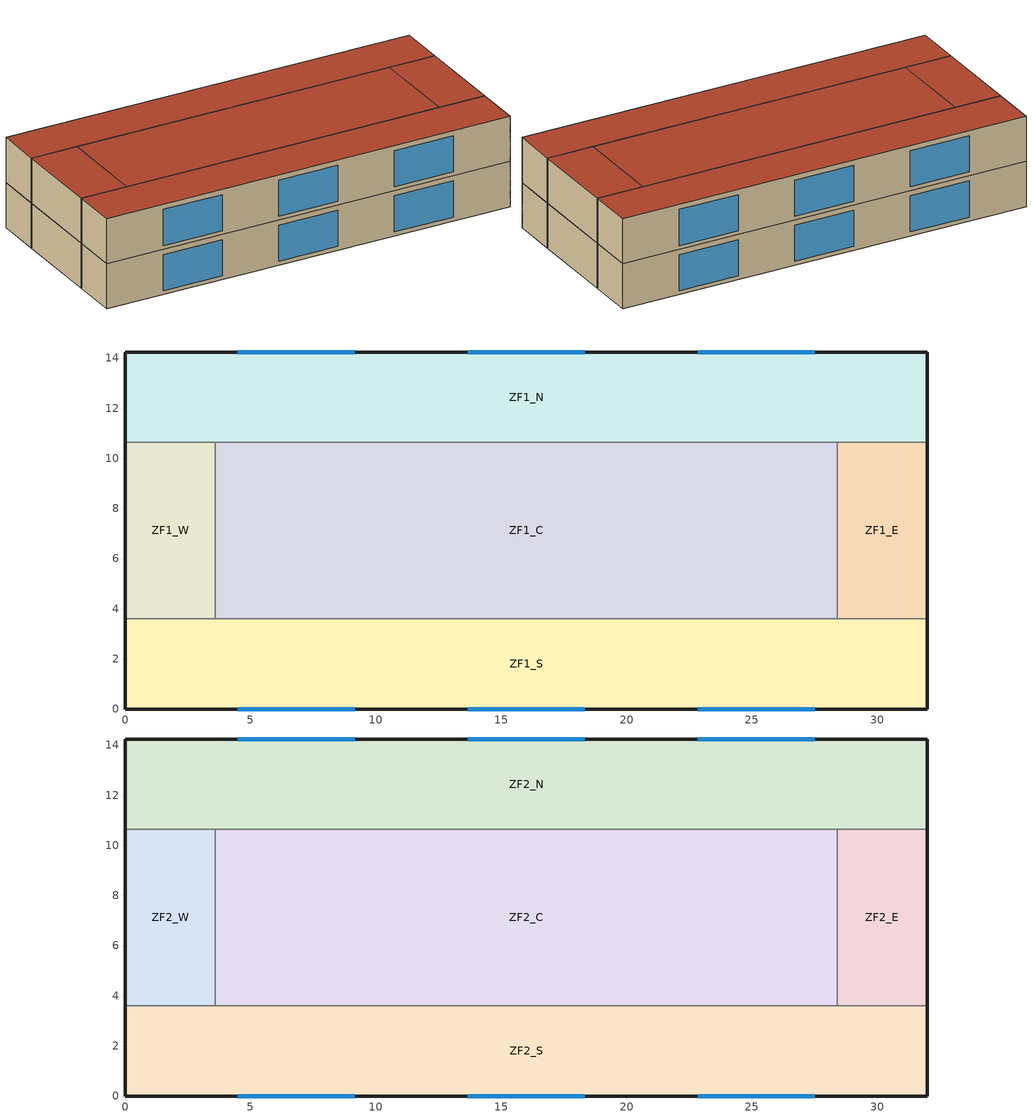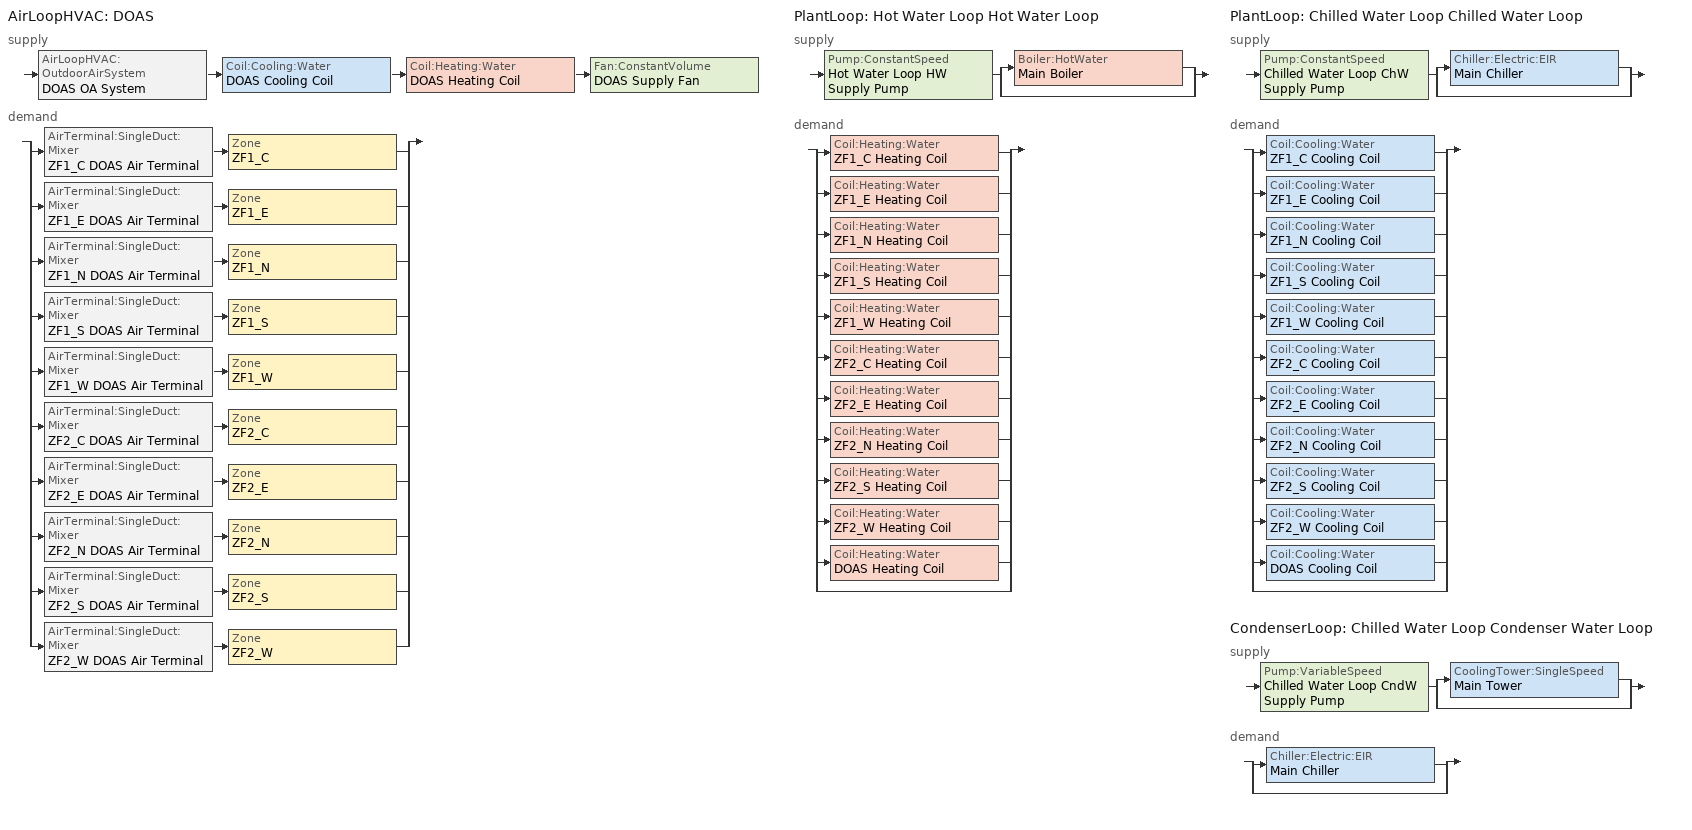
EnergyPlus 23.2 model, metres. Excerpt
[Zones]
ZF1_S
 floor ground (Floor Slab): 0,0 0,3.6 32,3.6 32,0 z0
 wall outside (Ext Wall): 0,0 32,0 / 0,0 0,3.6 / 32,3.6 32,0 z0:3.5
 wall adiabatic (Int Wall): 32,3.6 0,3.6 z0:3.5
 window (Double Clear 3mm): 4.5,0 9.17,0 / 13.67,0 18.33,0 / 22.83,0 27.5,0 z0.3:3.1
 ceiling adiabatic (Floor Slab): 0,0 32,0 32,3.6 0,3.6 z3.5
ZF1_N
 floor ground (Floor Slab): 0,10.64 0,14.24 32,14.24 32,10.64 z0
 wall outside (Ext Wall): 32,14.24 0,14.24 / 0,10.64 0,14.24 / 32,14.24 32,10.64 z0:3.5
 wall adiabatic (Int Wall): 0,10.64 32,10.64 z0:3.5
 window (Double Clear 3mm): 9.17,14.24 4.5,14.24 / 18.33,14.24 13.67,14.24 / 27.5,14.24 22.83,14.24 z0.3:3.1
 ceiling adiabatic (Floor Slab): 0,10.64 32,10.64 32,14.24 0,14.24 z3.5
ZF1_W
 floor ground (Floor Slab): 0,3.6 0,10.64 3.6,10.64 3.6,3.6 z0
 wall outside (Ext Wall): 0,3.6 0,10.64 z0:3.5
 wall adiabatic (Int Wall): 0,3.6 3.6,3.6 / 3.6,10.64 0,10.64 / 3.6,10.64 3.6,3.6 z0:3.5
 ceiling adiabatic (Floor Slab): 0,3.6 3.6,3.6 3.6,10.64 0,10.64 z3.5
ZF1_E
 floor ground (Floor Slab): 28.4,3.6 28.4,10.64 32,10.64 32,3.6 z0
 wall outside (Ext Wall): 32,10.64 32,3.6 z0:3.5
 wall adiabatic (Int Wall): 28.4,3.6 32,3.6 / 32,10.64 28.4,10.64 / 28.4,3.6 28.4,10.64 z0:3.5
 ceiling adiabatic (Floor Slab): 28.4,3.6 32,3.6 32,10.64 28.4,10.64 z3.5
ZF1_C
 floor ground (Floor Slab): 3.6,3.6 3.6,10.64 28.4,10.64 28.4,3.6 z0
 wall adiabatic (Int Wall): 3.6,3.6 28.4,3.6 / 28.4,10.64 3.6,10.64 / 3.6,3.6 3.6,10.64 / 28.4,10.64 28.4,3.6 z0:3.5
 ceiling adiabatic (Floor Slab): 3.6,3.6 28.4,3.6 28.4,10.64 3.6,10.64 z3.5
ZF2_S
 floor adiabatic (Floor Slab): 0,0 0,3.6 32,3.6 32,0 z3.5
 wall outside (Ext Wall): 0,0 32,0 / 0,0 0,3.6 / 32,3.6 32,0 z3.5:7
 wall adiabatic (Int Wall): 32,3.6 0,3.6 z3.5:7
 window (Double Clear 3mm): 4.5,0 9.17,0 / 13.67,0 18.33,0 / 22.83,0 27.5,0 z3.8:6.6
 roof outside (Roof): 0,0 32,0 32,3.6 0,3.6 z7
ZF2_N
 floor adiabatic (Floor Slab): 0,10.64 0,14.24 32,14.24 32,10.64 z3.5
 wall outside (Ext Wall): 32,14.24 0,14.24 / 0,10.64 0,14.24 / 32,14.24 32,10.64 z3.5:7
 wall adiabatic (Int Wall): 0,10.64 32,10.64 z3.5:7
 window (Double Clear 3mm): 9.17,14.24 4.5,14.24 / 18.33,14.24 13.67,14.24 / 27.5,14.24 22.83,14.24 z3.8:6.6
 roof outside (Roof): 0,10.64 32,10.64 32,14.24 0,14.24 z7
ZF2_W
 floor adiabatic (Floor Slab): 0,3.6 0,10.64 3.6,10.64 3.6,3.6 z3.5
 wall outside (Ext Wall): 0,3.6 0,10.64 z3.5:7
 wall adiabatic (Int Wall): 0,3.6 3.6,3.6 / 3.6,10.64 0,10.64 / 3.6,10.64 3.6,3.6 z3.5:7
 roof outside (Roof): 0,3.6 3.6,3.6 3.6,10.64 0,10.64 z7
ZF2_E
 floor adiabatic (Floor Slab): 28.4,3.6 28.4,10.64 32,10.64 32,3.6 z3.5
 wall outside (Ext Wall): 32,10.64 32,3.6 z3.5:7
 wall adiabatic (Int Wall): 28.4,3.6 32,3.6 / 32,10.64 28.4,10.64 / 28.4,3.6 28.4,10.64 z3.5:7
 roof outside (Roof): 28.4,3.6 32,3.6 32,10.64 28.4,10.64 z7
ZF2_C
 floor adiabatic (Floor Slab): 3.6,3.6 3.6,10.64 28.4,10.64 28.4,3.6 z3.5
 wall adiabatic (Int Wall): 3.6,3.6 28.4,3.6 / 28.4,10.64 3.6,10.64 / 3.6,3.6 3.6,10.64 / 28.4,10.64 28.4,3.6 z3.5:7
 roof outside (Roof): 3.6,3.6 28.4,3.6 28.4,10.64 3.6,10.64 z7
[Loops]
AirLoopHVAC 'DOAS'
 supply: AirLoopHVAC:OutdoorAirSystem 'DOAS OA System' > Coil:Cooling:Water 'DOAS Cooling Coil' > Coil:Heating:Water 'DOAS Heating Coil' > Fan:ConstantVolume 'DOAS Supply Fan'
 demand: split
  | AirTerminal:SingleDuct:Mixer 'ZF1_C DOAS Air Terminal' > Zone 'ZF1_C'
  | AirTerminal:SingleDuct:Mixer 'ZF1_E DOAS Air Terminal' > Zone 'ZF1_E'
  | AirTerminal:SingleDuct:Mixer 'ZF1_N DOAS Air Terminal' > Zone 'ZF1_N'
  | AirTerminal:SingleDuct:Mixer 'ZF1_S DOAS Air Terminal' > Zone 'ZF1_S'
  | AirTerminal:SingleDuct:Mixer 'ZF1_W DOAS Air Terminal' > Zone 'ZF1_W'
  | AirTerminal:SingleDuct:Mixer 'ZF2_C DOAS Air Terminal' > Zone 'ZF2_C'
  | AirTerminal:SingleDuct:Mixer 'ZF2_E DOAS Air Terminal' > Zone 'ZF2_E'
  | AirTerminal:SingleDuct:Mixer 'ZF2_N DOAS Air Terminal' > Zone 'ZF2_N'
  | AirTerminal:SingleDuct:Mixer 'ZF2_S DOAS Air Terminal' > Zone 'ZF2_S'
  | AirTerminal:SingleDuct:Mixer 'ZF2_W DOAS Air Terminal' > Zone 'ZF2_W'
PlantLoop 'Hot Water Loop Hot Water Loop'
 supply: Pump:ConstantSpeed 'Hot Water Loop HW Supply Pump' > split
  | Boiler:HotWater 'Main Boiler'
  | bypass
 demand: split
  | Coil:Heating:Water 'ZF1_C Heating Coil'
  | Coil:Heating:Water 'ZF1_E Heating Coil'
  | Coil:Heating:Water 'ZF1_N Heating Coil'
  | Coil:Heating:Water 'ZF1_S Heating Coil'
  | Coil:Heating:Water 'ZF1_W Heating Coil'
  | Coil:Heating:Water 'ZF2_C Heating Coil'
  | Coil:Heating:Water 'ZF2_E Heating Coil'
  | Coil:Heating:Water 'ZF2_N Heating Coil'
  | Coil:Heating:Water 'ZF2_S Heating Coil'
  | Coil:Heating:Water 'ZF2_W Heating Coil'
  | Coil:Heating:Water 'DOAS Heating Coil'
  | bypass
PlantLoop 'Chilled Water Loop Chilled Water Loop'
 supply: Pump:ConstantSpeed 'Chilled Water Loop ChW Supply Pump' > split
  | Chiller:Electric:EIR 'Main Chiller'
  | bypass
 demand: split
  | Coil:Cooling:Water 'ZF1_C Cooling Coil'
  | Coil:Cooling:Water 'ZF1_E Cooling Coil'
  | Coil:Cooling:Water 'ZF1_N Cooling Coil'
  | Coil:Cooling:Water 'ZF1_S Cooling Coil'
  | Coil:Cooling:Water 'ZF1_W Cooling Coil'
  | Coil:Cooling:Water 'ZF2_C Cooling Coil'
  | Coil:Cooling:Water 'ZF2_E Cooling Coil'
  | Coil:Cooling:Water 'ZF2_N Cooling Coil'
  | Coil:Cooling:Water 'ZF2_S Cooling Coil'
  | Coil:Cooling:Water 'ZF2_W Cooling Coil'
  | Coil:Cooling:Water 'DOAS Cooling Coil'
  | bypass
CondenserLoop 'Chilled Water Loop Condenser Water Loop'
 supply: Pump:VariableSpeed 'Chilled Water Loop CndW Supply Pump' > split
  | CoolingTower:SingleSpeed 'Main Tower'
  | bypass
 demand: split
  | Chiller:Electric:EIR 'Main Chiller'
  | bypass
[Building]
Shenyang Medium Office FCU DOAS Pilot: 0, City, 0.04, 0.2, FullInteriorAndExterior, 100, 6
[Site:WaterMainsTemperature]
CORRELATION: , 9.69, 28.1
[Site:GroundTemperature:BuildingSurface]
19.527, 19.502, 19.527, 19.527, 19.527, 19.527, 19.527, 19.527, 19.527, 19.527, 19.527, 19.527
[Site:Location]
Shenyang_Liaoning_CHN Design_Conditions: 41.73, 123.45, 8, 44.7
[SizingPeriod:WeatherFileConditionType]
Summer Extreme: SummerExtreme, SummerDesignDay, Yes, Yes
Summer Typical: SummerTypical, Monday, Yes, Yes
Winter Extreme: WinterExtreme, WinterDesignDay, Yes, Yes
Winter Typical: WinterTypical, Monday, Yes, Yes
Autumn Typical: AutumnTypical, Monday, Yes, Yes
Spring Typical: SpringTypical, Monday, Yes, Yes
[SizingPeriod:DesignDay]
Shenyang Ann Htg 99.6% Condns DB: 1, 21, WinterDesignDay, -22.9, 0, DefaultMultipliers, , Wetbulb, -22.9, , , , , 100789, 1.3, 70, No, No, No, ASHRAEClearSky, , , , , 0
Shenyang Ann Htg 99% Condns DB: 1, 21, WinterDesignDay, -20.5, 0, DefaultMultipliers, , Wetbulb, -20.5, , , , , 100789, 1.3, 70, No, No, No, ASHRAEClearSky, , , , , 0
Shenyang Ann Hum_n 99.6% Condns DP=>MCDB: 1, 21, WinterDesignDay, -18, 0, DefaultMultipliers, , Dewpoint, -28.7, , , , , 100789, 1.3, 70, No, No, No, ASHRAEClearSky, , , , , 0
Shenyang Ann Hum_n 99% Condns DP=>MCDB: 1, 21, WinterDesignDay, -17.3, 0, DefaultMultipliers, , Dewpoint, -26.5, , , , , 100789, 1.3, 70, No, No, No, ASHRAEClearSky, , , , , 0
Shenyang Ann Htg Wind 99.6% Condns WS=>MCDB: 1, 21, WinterDesignDay, -4.5, 0, DefaultMultipliers, , Wetbulb, -4.5, , , , , 100789, 7.3, 70, No, No, No, ASHRAEClearSky, , , , , 0
Shenyang Ann Htg Wind 99% Condns WS=>MCDB: 1, 21, WinterDesignDay, -5.8, 0, DefaultMultipliers, , Wetbulb, -5.8, , , , , 100789, 6.5, 70, No, No, No, ASHRAEClearSky, , , , , 0
Shenyang Ann Clg .4% Condns DB=>MWB: 7, 21, SummerDesignDay, 32, 10.3, DefaultMultipliers, , Wetbulb, 23.5, , , , 3.9, 100789, 3.4, 220, No, No, No, ASHRAETau2017, , , 0.674, 1.654
Shenyang Ann Clg 1% Condns DB=>MWB: 7, 21, SummerDesignDay, 30.8, 10.3, DefaultMultipliers, , Wetbulb, 22.8, , , , 3.9, 100789, 3.4, 220, No, No, No, ASHRAETau2017, , , 0.674, 1.654
Shenyang Ann Clg 2% Condns DB=>MWB: 7, 21, SummerDesignDay, 29.7, 10.3, DefaultMultipliers, , Wetbulb, 22.2, , , , 3.9, 100789, 3.4, 220, No, No, No, ASHRAETau2017, , , 0.674, 1.654
Shenyang Ann Clg .4% Condns WB=>MDB: 7, 21, SummerDesignDay, 29.7, 8.2, DefaultMultipliers, , Wetbulb, 25.8, , , , 3.8, 100789, 3.4, 220, No, No, No, ASHRAETau2017, , , 0.674, 1.654
Shenyang Ann Clg 1% Condns WB=>MDB: 7, 21, SummerDesignDay, 28.7, 8.2, DefaultMultipliers, , Wetbulb, 25, , , , 3.8, 100789, 3.4, 220, No, No, No, ASHRAETau2017, , , 0.674, 1.654
Shenyang Ann Clg 2% Condns WB=>MDB: 7, 21, SummerDesignDay, 27.7, 8.2, DefaultMultipliers, , Wetbulb, 24.2, , , , 3.8, 100789, 3.4, 220, No, No, No, ASHRAETau2017, , , 0.674, 1.654
Shenyang Ann Clg .4% Condns DP=>MDB: 7, 21, SummerDesignDay, 28, 8.3, DefaultMultipliers, , Dewpoint, 24.6, , , , , 100789, 3.4, 220, No, No, No, ASHRAETau2017, , , 0.674, 1.654
Shenyang Ann Clg 1% Condns DP=>MDB: 7, 21, SummerDesignDay, 27.3, 8.3, DefaultMultipliers, , Dewpoint, 23.9, , , , , 100789, 3.4, 220, No, No, No, ASHRAETau2017, , , 0.674, 1.654
Shenyang Ann Clg 2% Condns DP=>MDB: 7, 21, SummerDesignDay, 26.6, 8.3, DefaultMultipliers, , Dewpoint, 23.1, , , , , 100789, 3.4, 220, No, No, No, ASHRAETau2017, , , 0.674, 1.654
Shenyang Ann Clg .4% Condns Enth=>MDB: 7, 21, SummerDesignDay, 29.8, 8.3, DefaultMultipliers, , Enthalpy, , , , 79900, , 100789, 3.4, 220, No, No, No, ASHRAETau2017, , , 0.674, 1.654
Shenyang Ann Clg 1% Condns Enth=>MDB: 7, 21, SummerDesignDay, 28.9, 8.3, DefaultMultipliers, , Enthalpy, , , , 76300, , 100789, 3.4, 220, No, No, No, ASHRAETau2017, , , 0.674, 1.654
Shenyang Ann Clg 2% Condns Enth=>MDB: 7, 21, SummerDesignDay, 27.8, 8.3, DefaultMultipliers, , Enthalpy, , , , 73300, , 100789, 3.4, 220, No, No, No, ASHRAETau2017, , , 0.674, 1.654
Shenyang January .4% Condns DB=>MCWB: 1, 21, SummerDesignDay, 4, 11.5, DefaultMultipliers, , Wetbulb, 0.7, , , , , 100789, 2, 220, No, No, No, ASHRAETau2017, , , 0.308, 2.33
Shenyang February .4% Condns DB=>MCWB: 2, 21, SummerDesignDay, 10, 11.1, DefaultMultipliers, , Wetbulb, 4.1, , , , , 100789, 2.4, 220, No, No, No, ASHRAETau2017, , , 0.336, 2.264
Shenyang March .4% Condns DB=>MCWB: 3, 21, SummerDesignDay, 18.5, 10.6, DefaultMultipliers, , Wetbulb, 10, , , , , 100789, 2.9, 220, No, No, No, ASHRAETau2017, , , 0.41, 2.087
Shenyang April .4% Condns DB=>MCWB: 4, 21, SummerDesignDay, 26.7, 11.8, DefaultMultipliers, , Wetbulb, 14, , , , , 100789, 3.2, 220, No, No, No, ASHRAETau2017, , , 0.52, 1.831
Shenyang May .4% Condns DB=>MCWB: 5, 21, SummerDesignDay, 30.8, 11.8, DefaultMultipliers, , Wetbulb, 17.9, , , , , 100789, 3, 220, No, No, No, ASHRAETau2017, , , 0.567, 1.785
Shenyang June .4% Condns DB=>MCWB: 6, 21, SummerDesignDay, 33.2, 9.8, DefaultMultipliers, , Wetbulb, 20.5, , , , , 100789, 2.4, 220, No, No, No, ASHRAETau2017, , , 0.676, 1.621
Shenyang July .4% Condns DB=>MCWB: 7, 21, SummerDesignDay, 33.9, 8.3, DefaultMultipliers, , Wetbulb, 24.4, , , , , 100789, 2.1, 220, No, No, No, ASHRAETau2017, , , 0.674, 1.654
Shenyang August .4% Condns DB=>MCWB: 8, 21, SummerDesignDay, 33.2, 8.8, DefaultMultipliers, , Wetbulb, 25, , , , , 100789, 2, 220, No, No, No, ASHRAETau2017, , , 0.576, 1.876
Shenyang September .4% Condns DB=>MCWB: 9, 21, SummerDesignDay, 29.5, 11.6, DefaultMultipliers, , Wetbulb, 20.8, , , , , 100789, 2, 220, No, No, No, ASHRAETau2017, , , 0.469, 2.097
Shenyang October .4% Condns DB=>MCWB: 10, 21, SummerDesignDay, 24.5, 12, DefaultMultipliers, , Wetbulb, 15.9, , , , , 100789, 2.3, 220, No, No, No, ASHRAETau2017, , , 0.414, 2.172
Shenyang November .4% Condns DB=>MCWB: 11, 21, SummerDesignDay, 17.4, 9.9, DefaultMultipliers, , Wetbulb, 11.5, , , , , 100789, 2.4, 220, No, No, No, ASHRAETau2017, , , 0.36, 2.273
Shenyang December .4% Condns DB=>MCWB: 12, 21, SummerDesignDay, 7.7, 10.5, DefaultMultipliers, , Wetbulb, 4.5, , , , , 100789, 2.1, 220, No, No, No, ASHRAETau2017, , , 0.309, 2.332
Shenyang January 2% Condns DB=>MCWB: 1, 21, SummerDesignDay, 1.6, 11.5, DefaultMultipliers, , Wetbulb, -1.5, , , , , 100789, 2, 220, No, No, No, ASHRAETau2017, , , 0.308, 2.33
Shenyang February 2% Condns DB=>MCWB: 2, 21, SummerDesignDay, 7, 11.1, DefaultMultipliers, , Wetbulb, 2.2, , , , , 100789, 2.4, 220, No, No, No, ASHRAETau2017, , , 0.336, 2.264
Shenyang March 2% Condns DB=>MCWB: 3, 21, SummerDesignDay, 15.3, 10.6, DefaultMultipliers, , Wetbulb, 7.5, , , , , 100789, 2.9, 220, No, No, No, ASHRAETau2017, , , 0.41, 2.087
Shenyang April 2% Condns DB=>MCWB: 4, 21, SummerDesignDay, 23.6, 11.8, DefaultMultipliers, , Wetbulb, 12.6, , , , , 100789, 3.2, 220, No, No, No, ASHRAETau2017, , , 0.52, 1.831
Shenyang May 2% Condns DB=>MCWB: 5, 21, SummerDesignDay, 28.7, 11.8, DefaultMultipliers, , Wetbulb, 17, , , , , 100789, 3, 220, No, No, No, ASHRAETau2017, , , 0.567, 1.785
Shenyang June 2% Condns DB=>MCWB: 6, 21, SummerDesignDay, 31, 9.8, DefaultMultipliers, , Wetbulb, 20, , , , , 100789, 2.4, 220, No, No, No, ASHRAETau2017, , , 0.676, 1.621
Shenyang July 2% Condns DB=>MCWB: 7, 21, SummerDesignDay, 32.2, 8.3, DefaultMultipliers, , Wetbulb, 24.2, , , , , 100789, 2.1, 220, No, No, No, ASHRAETau2017, , , 0.674, 1.654
Shenyang August 2% Condns DB=>MCWB: 8, 21, SummerDesignDay, 31.4, 8.8, DefaultMultipliers, , Wetbulb, 24.5, , , , , 100789, 2, 220, No, No, No, ASHRAETau2017, , , 0.576, 1.876
Shenyang September 2% Condns DB=>MCWB: 9, 21, SummerDesignDay, 27.8, 11.6, DefaultMultipliers, , Wetbulb, 19.4, , , , , 100789, 2, 220, No, No, No, ASHRAETau2017, , , 0.469, 2.097
Shenyang October 2% Condns DB=>MCWB: 10, 21, SummerDesignDay, 21.9, 12, DefaultMultipliers, , Wetbulb, 14.6, , , , , 100789, 2.3, 220, No, No, No, ASHRAETau2017, , , 0.414, 2.172
Shenyang November 2% Condns DB=>MCWB: 11, 21, SummerDesignDay, 14.3, 9.9, DefaultMultipliers, , Wetbulb, 9.6, , , , , 100789, 2.4, 220, No, No, No, ASHRAETau2017, , , 0.36, 2.273
Shenyang December 2% Condns DB=>MCWB: 12, 21, SummerDesignDay, 4.4, 10.5, DefaultMultipliers, , Wetbulb, 1.2, , , , , 100789, 2.1, 220, No, No, No, ASHRAETau2017, , , 0.309, 2.332
Shenyang January 5% Condns DB=>MCWB: 1, 21, SummerDesignDay, -0.4, 13.2, DefaultMultipliers, , Wetbulb, -3, , , , 10.7, 100789, 2, 220, No, No, No, ASHRAETau2017, , , 0.308, 2.33
Shenyang February 5% Condns DB=>MCWB: 2, 21, SummerDesignDay, 4.8, 12.9, DefaultMultipliers, , Wetbulb, 0.7, , , , 8.9, 100789, 2.4, 220, No, No, No, ASHRAETau2017, , , 0.336, 2.264
Shenyang March 5% Condns DB=>MCWB: 3, 21, SummerDesignDay, 12.8, 14.4, DefaultMultipliers, , Wetbulb, 6, , , , 8.7, 100789, 2.9, 220, No, No, No, ASHRAETau2017, , , 0.41, 2.087
Shenyang April 5% Condns DB=>MCWB: 4, 21, SummerDesignDay, 21.3, 15.8, DefaultMultipliers, , Wetbulb, 11.4, , , , 7.8, 100789, 3.2, 220, No, No, No, ASHRAETau2017, , , 0.52, 1.831
Shenyang May 5% Condns DB=>MCWB: 5, 21, SummerDesignDay, 27.1, 14.8, DefaultMultipliers, , Wetbulb, 15.8, , , , 6.2, 100789, 3, 220, No, No, No, ASHRAETau2017, , , 0.567, 1.785
Shenyang June 5% Condns DB=>MCWB: 6, 21, SummerDesignDay, 29.7, 12.5, DefaultMultipliers, , Wetbulb, 19.7, , , , 4.5, 100789, 2.4, 220, No, No, No, ASHRAETau2017, , , 0.676, 1.621
Shenyang July 5% Condns DB=>MCWB: 7, 21, SummerDesignDay, 31, 10.3, DefaultMultipliers, , Wetbulb, 23.8, , , , 3.9, 100789, 2.1, 220, No, No, No, ASHRAETau2017, , , 0.674, 1.654
Shenyang August 5% Condns DB=>MCWB: 8, 21, SummerDesignDay, 30.2, 10.2, DefaultMultipliers, , Wetbulb, 23.7, , , , 4.2, 100789, 2, 220, No, No, No, ASHRAETau2017, , , 0.576, 1.876
Shenyang September 5% Condns DB=>MCWB: 9, 21, SummerDesignDay, 26.5, 13.3, DefaultMultipliers, , Wetbulb, 18.5, , , , 5.7, 100789, 2, 220, No, No, No, ASHRAETau2017, , , 0.469, 2.097
Shenyang October 5% Condns DB=>MCWB: 10, 21, SummerDesignDay, 19.9, 14.3, DefaultMultipliers, , Wetbulb, 13.6, , , , 7.7, 100789, 2.3, 220, No, No, No, ASHRAETau2017, , , 0.414, 2.172
Shenyang November 5% Condns DB=>MCWB: 11, 21, SummerDesignDay, 12, 12.9, DefaultMultipliers, , Wetbulb, 7.9, , , , 8.9, 100789, 2.4, 220, No, No, No, ASHRAETau2017, , , 0.36, 2.273
[Material]
M01 200mm Brick: MediumRough, 0.2, 0.89, 1920, 790, 0.9, 0.84, 0.95
M02 100mm Brick: MediumRough, 0.1, 0.89, 1920, 790, 0.9
M03 Wall XPS: MediumRough, 0.07, 0.03, 35, 1400, 0.9
M04 200mm Concrete Roof: MediumRough, 0.2, 1.31, 2240, 840, 0.9
M05 150mm Heavyweight Concrete Floor: MediumRough, 0.15, 1.95, 2240, 900, 0.9
M06 20mm Plaster: Smooth, 0.02, 0.72, 1850, 840, 0.9
M07 20mm Cement Mortar: Smooth, 0.02, 0.93, 1800, 1050, 0.9
M08 10mm Ceramic Tile: Smooth, 0.01, 1.5, 2000, 920, 0.9
M09 Roof XPS: MediumRough, 0.09, 0.03, 35, 1400, 0.9
[WindowMaterial:Glazing]
Clear 3mm: SpectralAverage, , 0.003, 0.837, 0.075, 0.075, 0.898, 0.081, 0.081, 0, 0.84, 0.84
[WindowMaterial:Gas]
Air 12mm: Air, 0.0127
[Construction]
Ext Wall: M06 20mm Plaster, M01 200mm Brick, M03 Wall XPS, M07 20mm Cement Mortar
Int Wall: M06 20mm Plaster, M02 100mm Brick, M06 20mm Plaster
Roof: M09 Roof XPS, M04 200mm Concrete Roof, M07 20mm Cement Mortar
Floor Slab: M05 150mm Heavyweight Concrete Floor, M08 10mm Ceramic Tile
Double Clear 3mm: Clear 3mm, Air 12mm, Clear 3mm
[Zone]
ZF1_S; ZF1_N; ZF2_S; ZF2_N: 0, 0, 0, 1, 1, , 115.2
ZF1_W; ZF1_E; ZF2_W; ZF2_E: 0, 0, 0, 1, 1, , 25.34
ZF1_C; ZF2_C: 0, 0, 0, 1, 1, , 174.59
[People]
ZF1_S People: ZF1_S, Office Occupancy, People, 19, , , 0.3, autocalculate, Office Activity
ZF1_N People: ZF1_N, Office Occupancy, People, 19, , , 0.3, autocalculate, Office Activity
ZF1_W People: ZF1_W, Office Occupancy, People, 4, , , 0.3, autocalculate, Office Activity
ZF1_E People: ZF1_E, Office Occupancy, People, 4, , , 0.3, autocalculate, Office Activity
ZF1_C People: ZF1_C, Office Occupancy, People, 29, , , 0.3, autocalculate, Office Activity
ZF2_S People: ZF2_S, Office Occupancy, People, 19, , , 0.3, autocalculate, Office Activity
ZF2_N People: ZF2_N, Office Occupancy, People, 19, , , 0.3, autocalculate, Office Activity
ZF2_W People: ZF2_W, Office Occupancy, People, 4, , , 0.3, autocalculate, Office Activity
ZF2_E People: ZF2_E, Office Occupancy, People, 4, , , 0.3, autocalculate, Office Activity
ZF2_C People: ZF2_C, Office Occupancy, People, 29, , , 0.3, autocalculate, Office Activity
[Lights]
ZF1_S Lights: ZF1_S, Office Lighting, Watts/Area, 10
ZF1_N Lights: ZF1_N, Office Lighting, Watts/Area, 10
ZF1_W Lights: ZF1_W, Office Lighting, Watts/Area, 10
ZF1_E Lights: ZF1_E, Office Lighting, Watts/Area, 10
ZF1_C Lights: ZF1_C, Office Lighting, Watts/Area, 10
ZF2_S Lights: ZF2_S, Office Lighting, Watts/Area, 10
ZF2_N Lights: ZF2_N, Office Lighting, Watts/Area, 10
ZF2_W Lights: ZF2_W, Office Lighting, Watts/Area, 10
ZF2_E Lights: ZF2_E, Office Lighting, Watts/Area, 10
ZF2_C Lights: ZF2_C, Office Lighting, Watts/Area, 10
[ElectricEquipment]
ZF1_S Equipment: ZF1_S, Office Equipment, Watts/Area, 20
ZF1_N Equipment: ZF1_N, Office Equipment, Watts/Area, 20
ZF1_W Equipment: ZF1_W, Office Equipment, Watts/Area, 20
ZF1_E Equipment: ZF1_E, Office Equipment, Watts/Area, 20
ZF1_C Equipment: ZF1_C, Office Equipment, Watts/Area, 20
ZF2_S Equipment: ZF2_S, Office Equipment, Watts/Area, 20
ZF2_N Equipment: ZF2_N, Office Equipment, Watts/Area, 20
ZF2_W Equipment: ZF2_W, Office Equipment, Watts/Area, 20
ZF2_E Equipment: ZF2_E, Office Equipment, Watts/Area, 20
ZF2_C Equipment: ZF2_C, Office Equipment, Watts/Area, 20
[ZoneInfiltration:DesignFlowRate]
ZF1_S Infiltration: ZF1_S, ALWAYS_ON, AirChanges/Hour, , 0.5
ZF1_N Infiltration: ZF1_N, ALWAYS_ON, AirChanges/Hour, , 0.5
ZF1_W Infiltration: ZF1_W, ALWAYS_ON, AirChanges/Hour, , 0.5
ZF1_E Infiltration: ZF1_E, ALWAYS_ON, AirChanges/Hour, , 0.5
ZF1_C Infiltration: ZF1_C, ALWAYS_ON, AirChanges/Hour, , 0.5
ZF2_S Infiltration: ZF2_S, ALWAYS_ON, AirChanges/Hour, , 0.5
ZF2_N Infiltration: ZF2_N, ALWAYS_ON, AirChanges/Hour, , 0.5
ZF2_W Infiltration: ZF2_W, ALWAYS_ON, AirChanges/Hour, , 0.5
ZF2_E Infiltration: ZF2_E, ALWAYS_ON, AirChanges/Hour, , 0.5
ZF2_C Infiltration: ZF2_C, ALWAYS_ON, AirChanges/Hour, , 0.5
[DesignSpecification:OutdoorAir]
ZF1_S Outdoor Air; ZF1_N Outdoor Air; ZF1_W Outdoor Air; ZF1_E Outdoor Air; ZF1_C Outdoor Air; ZF2_S Outdoor Air; ZF2_N Outdoor Air; ZF2_W Outdoor Air; ZF2_E Outdoor Air; ZF2_C Outdoor Air: Flow/Person, 0.00833
[Sizing:Zone]
ZF1_S: SupplyAirTemperature, 12.8, , SupplyAirTemperature, 50, , 0.008, 0.008, ZF1_S Outdoor Air
ZF1_N: SupplyAirTemperature, 12.8, , SupplyAirTemperature, 50, , 0.008, 0.008, ZF1_N Outdoor Air
ZF1_W: SupplyAirTemperature, 12.8, , SupplyAirTemperature, 50, , 0.008, 0.008, ZF1_W Outdoor Air
ZF1_E: SupplyAirTemperature, 12.8, , SupplyAirTemperature, 50, , 0.008, 0.008, ZF1_E Outdoor Air
ZF1_C: SupplyAirTemperature, 12.8, , SupplyAirTemperature, 50, , 0.008, 0.008, ZF1_C Outdoor Air
ZF2_S: SupplyAirTemperature, 12.8, , SupplyAirTemperature, 50, , 0.008, 0.008, ZF2_S Outdoor Air
ZF2_N: SupplyAirTemperature, 12.8, , SupplyAirTemperature, 50, , 0.008, 0.008, ZF2_N Outdoor Air
ZF2_W: SupplyAirTemperature, 12.8, , SupplyAirTemperature, 50, , 0.008, 0.008, ZF2_W Outdoor Air
ZF2_E: SupplyAirTemperature, 12.8, , SupplyAirTemperature, 50, , 0.008, 0.008, ZF2_E Outdoor Air
ZF2_C: SupplyAirTemperature, 12.8, , SupplyAirTemperature, 50, , 0.008, 0.008, ZF2_C Outdoor Air
[Sizing:System]
DOAS: VentilationRequirement, autosize, 1, 2, 0.008, 11, 0.008, 12.8, 12.2, NonCoincident, Yes, Yes, 0.00924, 0.003, DesignDay, 0, , , , DesignDay, 0, , , , , ZoneSum, 1, CoolingDesignCapacity, autosize, , , HeatingDesignCapacity, autosize, , , VAV
[Sizing:Plant]
Hot Water Loop Hot Water Loop: Heating, 82, 11
Chilled Water Loop Chilled Water Loop: Cooling, 7.22, 6.67
Chilled Water Loop Condenser Water Loop: Condenser, 29.4, 5.6
[Fan:ConstantVolume]
DOAS Supply Fan: FanAvailSched, 0.7, 1000, autosize, 0.9, 1, DOAS Heating Coil Outlet, DOAS Supply Fan Outlet
ZF1_C Supply Fan: FanAvailSched, 0.7, 75, autosize, 0.9, 1, ZF1_C Fan Coil Inlet, ZF1_C Zone Unit Fan Outlet
ZF1_E Supply Fan: FanAvailSched, 0.7, 75, autosize, 0.9, 1, ZF1_E Fan Coil Inlet, ZF1_E Zone Unit Fan Outlet
ZF1_N Supply Fan: FanAvailSched, 0.7, 75, autosize, 0.9, 1, ZF1_N Fan Coil Inlet, ZF1_N Zone Unit Fan Outlet
ZF1_S Supply Fan: FanAvailSched, 0.7, 75, autosize, 0.9, 1, ZF1_S Fan Coil Inlet, ZF1_S Zone Unit Fan Outlet
ZF1_W Supply Fan: FanAvailSched, 0.7, 75, autosize, 0.9, 1, ZF1_W Fan Coil Inlet, ZF1_W Zone Unit Fan Outlet
ZF2_C Supply Fan: FanAvailSched, 0.7, 75, autosize, 0.9, 1, ZF2_C Fan Coil Inlet, ZF2_C Zone Unit Fan Outlet
ZF2_E Supply Fan: FanAvailSched, 0.7, 75, autosize, 0.9, 1, ZF2_E Fan Coil Inlet, ZF2_E Zone Unit Fan Outlet
ZF2_N Supply Fan: FanAvailSched, 0.7, 75, autosize, 0.9, 1, ZF2_N Fan Coil Inlet, ZF2_N Zone Unit Fan Outlet
ZF2_S Supply Fan: FanAvailSched, 0.7, 75, autosize, 0.9, 1, ZF2_S Fan Coil Inlet, ZF2_S Zone Unit Fan Outlet
ZF2_W Supply Fan: FanAvailSched, 0.7, 75, autosize, 0.9, 1, ZF2_W Fan Coil Inlet, ZF2_W Zone Unit Fan Outlet
[Coil:Cooling:Water]
DOAS Cooling Coil: HVACTemplate-Always 1, autosize, autosize, autosize, autosize, autosize, autosize, autosize, DOAS Cooling Coil ChW Inlet, DOAS Cooling Coil ChW Outlet, DOAS Mixed Air Outlet, DOAS Cooling Coil Outlet, DetailedAnalysis, CrossFlow
ZF1_C Cooling Coil: HVACTemplate-Always 1, autosize, autosize, autosize, autosize, autosize, autosize, autosize, ZF1_C Cooling Coil ChW Inlet, ZF1_C Cooling Coil ChW Outlet, ZF1_C Zone Unit Fan Outlet, ZF1_C Cooling Coil Outlet, DetailedAnalysis, CrossFlow
ZF1_E Cooling Coil: HVACTemplate-Always 1, autosize, autosize, autosize, autosize, autosize, autosize, autosize, ZF1_E Cooling Coil ChW Inlet, ZF1_E Cooling Coil ChW Outlet, ZF1_E Zone Unit Fan Outlet, ZF1_E Cooling Coil Outlet, DetailedAnalysis, CrossFlow
ZF1_N Cooling Coil: HVACTemplate-Always 1, autosize, autosize, autosize, autosize, autosize, autosize, autosize, ZF1_N Cooling Coil ChW Inlet, ZF1_N Cooling Coil ChW Outlet, ZF1_N Zone Unit Fan Outlet, ZF1_N Cooling Coil Outlet, DetailedAnalysis, CrossFlow
ZF1_S Cooling Coil: HVACTemplate-Always 1, autosize, autosize, autosize, autosize, autosize, autosize, autosize, ZF1_S Cooling Coil ChW Inlet, ZF1_S Cooling Coil ChW Outlet, ZF1_S Zone Unit Fan Outlet, ZF1_S Cooling Coil Outlet, DetailedAnalysis, CrossFlow
ZF1_W Cooling Coil: HVACTemplate-Always 1, autosize, autosize, autosize, autosize, autosize, autosize, autosize, ZF1_W Cooling Coil ChW Inlet, ZF1_W Cooling Coil ChW Outlet, ZF1_W Zone Unit Fan Outlet, ZF1_W Cooling Coil Outlet, DetailedAnalysis, CrossFlow
ZF2_C Cooling Coil: HVACTemplate-Always 1, autosize, autosize, autosize, autosize, autosize, autosize, autosize, ZF2_C Cooling Coil ChW Inlet, ZF2_C Cooling Coil ChW Outlet, ZF2_C Zone Unit Fan Outlet, ZF2_C Cooling Coil Outlet, DetailedAnalysis, CrossFlow
ZF2_E Cooling Coil: HVACTemplate-Always 1, autosize, autosize, autosize, autosize, autosize, autosize, autosize, ZF2_E Cooling Coil ChW Inlet, ZF2_E Cooling Coil ChW Outlet, ZF2_E Zone Unit Fan Outlet, ZF2_E Cooling Coil Outlet, DetailedAnalysis, CrossFlow
ZF2_N Cooling Coil: HVACTemplate-Always 1, autosize, autosize, autosize, autosize, autosize, autosize, autosize, ZF2_N Cooling Coil ChW Inlet, ZF2_N Cooling Coil ChW Outlet, ZF2_N Zone Unit Fan Outlet, ZF2_N Cooling Coil Outlet, DetailedAnalysis, CrossFlow
ZF2_S Cooling Coil: HVACTemplate-Always 1, autosize, autosize, autosize, autosize, autosize, autosize, autosize, ZF2_S Cooling Coil ChW Inlet, ZF2_S Cooling Coil ChW Outlet, ZF2_S Zone Unit Fan Outlet, ZF2_S Cooling Coil Outlet, DetailedAnalysis, CrossFlow
ZF2_W Cooling Coil: HVACTemplate-Always 1, autosize, autosize, autosize, autosize, autosize, autosize, autosize, ZF2_W Cooling Coil ChW Inlet, ZF2_W Cooling Coil ChW Outlet, ZF2_W Zone Unit Fan Outlet, ZF2_W Cooling Coil Outlet, DetailedAnalysis, CrossFlow
[Coil:Heating:Water]
DOAS Heating Coil: HVACTemplate-Always 1, autosize, autosize, DOAS Heating Coil HW Inlet, DOAS Heating Coil HW Outlet, DOAS Cooling Coil Outlet, DOAS Heating Coil Outlet, UFactorTimesAreaAndDesignWaterFlowRate, autosize, 82.2, 16.6, 71.1, 32.2
ZF1_C Heating Coil: HVACTemplate-Always 1, autosize, autosize, ZF1_C Heating Coil HW Inlet, ZF1_C Heating Coil HW Outlet, ZF1_C Cooling Coil Outlet, ZF1_C Supply Inlet, UFactorTimesAreaAndDesignWaterFlowRate, autosize, 82.2, 16.6, 71.1, 32.2, 1
ZF1_E Heating Coil: HVACTemplate-Always 1, autosize, autosize, ZF1_E Heating Coil HW Inlet, ZF1_E Heating Coil HW Outlet, ZF1_E Cooling Coil Outlet, ZF1_E Supply Inlet, UFactorTimesAreaAndDesignWaterFlowRate, autosize, 82.2, 16.6, 71.1, 32.2, 1
ZF1_N Heating Coil: HVACTemplate-Always 1, autosize, autosize, ZF1_N Heating Coil HW Inlet, ZF1_N Heating Coil HW Outlet, ZF1_N Cooling Coil Outlet, ZF1_N Supply Inlet, UFactorTimesAreaAndDesignWaterFlowRate, autosize, 82.2, 16.6, 71.1, 32.2, 1
ZF1_S Heating Coil: HVACTemplate-Always 1, autosize, autosize, ZF1_S Heating Coil HW Inlet, ZF1_S Heating Coil HW Outlet, ZF1_S Cooling Coil Outlet, ZF1_S Supply Inlet, UFactorTimesAreaAndDesignWaterFlowRate, autosize, 82.2, 16.6, 71.1, 32.2, 1
ZF1_W Heating Coil: HVACTemplate-Always 1, autosize, autosize, ZF1_W Heating Coil HW Inlet, ZF1_W Heating Coil HW Outlet, ZF1_W Cooling Coil Outlet, ZF1_W Supply Inlet, UFactorTimesAreaAndDesignWaterFlowRate, autosize, 82.2, 16.6, 71.1, 32.2, 1
ZF2_C Heating Coil: HVACTemplate-Always 1, autosize, autosize, ZF2_C Heating Coil HW Inlet, ZF2_C Heating Coil HW Outlet, ZF2_C Cooling Coil Outlet, ZF2_C Supply Inlet, UFactorTimesAreaAndDesignWaterFlowRate, autosize, 82.2, 16.6, 71.1, 32.2, 1
ZF2_E Heating Coil: HVACTemplate-Always 1, autosize, autosize, ZF2_E Heating Coil HW Inlet, ZF2_E Heating Coil HW Outlet, ZF2_E Cooling Coil Outlet, ZF2_E Supply Inlet, UFactorTimesAreaAndDesignWaterFlowRate, autosize, 82.2, 16.6, 71.1, 32.2, 1
ZF2_N Heating Coil: HVACTemplate-Always 1, autosize, autosize, ZF2_N Heating Coil HW Inlet, ZF2_N Heating Coil HW Outlet, ZF2_N Cooling Coil Outlet, ZF2_N Supply Inlet, UFactorTimesAreaAndDesignWaterFlowRate, autosize, 82.2, 16.6, 71.1, 32.2, 1
ZF2_S Heating Coil: HVACTemplate-Always 1, autosize, autosize, ZF2_S Heating Coil HW Inlet, ZF2_S Heating Coil HW Outlet, ZF2_S Cooling Coil Outlet, ZF2_S Supply Inlet, UFactorTimesAreaAndDesignWaterFlowRate, autosize, 82.2, 16.6, 71.1, 32.2, 1
ZF2_W Heating Coil: HVACTemplate-Always 1, autosize, autosize, ZF2_W Heating Coil HW Inlet, ZF2_W Heating Coil HW Outlet, ZF2_W Cooling Coil Outlet, ZF2_W Supply Inlet, UFactorTimesAreaAndDesignWaterFlowRate, autosize, 82.2, 16.6, 71.1, 32.2, 1
[HeatExchanger:AirToAir:SensibleAndLatent]
DOAS Heat Recovery: FanAvailSched, autosize, 0.7, 0.65, 0.75, 0.7, 0.7, 0.65, 0.75, 0.7, DOAS Outdoor Air Inlet, DOAS Heat Recovery Supply Outlet, DOAS Relief Air Outlet, DOAS Heat Recovery Relief Outlet, 0, Yes, Plate, MinimumExhaustTemperature, 1.7, 0.083, 0.012, Yes
[Controller:WaterCoil]
DOAS Cooling Coil Controller: Temperature, Reverse, Flow, DOAS Cooling Coil Outlet, DOAS Cooling Coil ChW Inlet, autosize, autosize, 0
DOAS Heating Coil Controller: Temperature, Normal, Flow, DOAS Heating Coil Outlet, DOAS Heating Coil HW Inlet, autosize, autosize, 0
[Controller:OutdoorAir]
DOAS OA Controller: DOAS Relief Air Outlet, DOAS Air Loop Inlet, DOAS Mixed Air Outlet, DOAS Outdoor Air Inlet, autosize, autosize, DifferentialEnthalpy, MinimumFlowWithBypass, , , , , 12.2, NoLockout, ProportionalMinimum
[AirLoopHVAC]
DOAS: DOAS Controllers, DOAS Availability Managers, autosize, DOAS Branches, , DOAS Air Loop Inlet, DOAS Return Air Outlet, DOAS Supply Path Inlet, DOAS Supply Fan Outlet
[AirLoopHVAC:OutdoorAirSystem]
DOAS OA System: DOAS OA System Controllers, DOAS OA System Equipment
[OutdoorAir:Mixer]
DOAS OA Mixing Box: DOAS Mixed Air Outlet, DOAS Heat Recovery Supply Outlet, DOAS Relief Air Outlet, DOAS Air Loop Inlet
[Pump:VariableSpeed]
Chilled Water Loop CndW Supply Pump: Chilled Water Loop CndW Supply Inlet, Chilled Water Loop CndW Pump Outlet, autosize, 179352, autosize, 0.9, 0, 0, 1, 0, 0, 0, INTERMITTENT
[Pump:ConstantSpeed]
Hot Water Loop HW Supply Pump: Hot Water Loop HW Supply Inlet, Hot Water Loop HW Pump Outlet, autosize, 179352, autosize, 0.9, 0, INTERMITTENT
Chilled Water Loop ChW Supply Pump: Chilled Water Loop ChW Supply Inlet, Chilled Water Loop ChW Pump Outlet, autosize, 179352, autosize, 0.9, 0, INTERMITTENT
[Boiler:HotWater]
Main Boiler: NaturalGas, autosize, 0.8, LeavingBoiler, Main Boiler Efficiency Curve, autosize, 0, 1.1, 1, Main Boiler HW Inlet, Main Boiler HW Outlet, 82, NotModulated, 0, 0.3
[Chiller:Electric:EIR]
Main Chiller: autosize, 3.2, 6.67, 29.4, autosize, autosize, Main Chiller RecipCapFT, Main Chiller RecipEIRFT, Main Chiller RecipEIRFPLR, 0, 1, 1, 0.25, Main Chiller ChW Inlet, Main Chiller ChW Outlet, Main Chiller Cnd Inlet, Main Chiller Cnd Outlet, WaterCooled, , 1, 5, ConstantFlow, 0, , , 1
[CoolingTower:SingleSpeed]
Main Tower: Main Tower CndW Inlet, Main Tower CndW Outlet, autosize, autosize, autosize, autosize, autocalculate, , autocalculate, , UFactorTimesAreaAndDesignWaterFlowRate, , , , , , , , , , , , SaturatedExit, , 0.008, ConcentrationRatio, 3, , , Main Tower Cooling Tower Outdoor Air Inlet Node, FanCycling, , , , , 1
[PlantLoop]
Hot Water Loop Hot Water Loop: Water, , Hot Water Loop Operation, Hot Water Loop HW Supply Outlet, 95, 10, autosize, 0, autosize, Hot Water Loop HW Supply Inlet, Hot Water Loop HW Supply Outlet, Hot Water Loop HW Supply Side Branches, Hot Water Loop HW Supply Side Connectors, Hot Water Loop HW Demand Inlet, Hot Water Loop HW Demand Outlet, Hot Water Loop HW Demand Side Branches, Hot Water Loop HW Demand Side Connectors, SequentialLoad, , SingleSetpoint
Chilled Water Loop Chilled Water Loop: Water, , Chilled Water Loop Chiller Operation, Chilled Water Loop ChW Supply Outlet, 98, 1, autosize, 0, autosize, Chilled Water Loop ChW Supply Inlet, Chilled Water Loop ChW Supply Outlet, Chilled Water Loop ChW Supply Side Branches, Chilled Water Loop ChW Supply Side Connectors, Chilled Water Loop ChW Demand Inlet, Chilled Water Loop ChW Demand Outlet, Chilled Water Loop ChW Demand Side Branches, Chilled Water Loop ChW Demand Side Connectors, SequentialLoad, , SingleSetpoint, None
[CondenserLoop]
Chilled Water Loop Condenser Water Loop: Water, , Chilled Water Loop Condenser Operation, Chilled Water Loop CndW Supply Outlet, 80, 5, autosize, 0, autosize, Chilled Water Loop CndW Supply Inlet, Chilled Water Loop CndW Supply Outlet, Chilled Water Loop CndW Supply Side Branches, Chilled Water Loop CndW Supply Side Connectors, Chilled Water Loop CndW Demand Inlet, Chilled Water Loop CndW Demand Outlet, Chilled Water Loop CndW Demand Side Branches, Chilled Water Loop CndW Demand Side Connectors, SequentialLoad
[PlantEquipmentList]
Hot Water Loop All Equipment: Boiler:HotWater, Main Boiler
Chilled Water Loop All Chillers: Chiller:Electric:EIR, Main Chiller
[CondenserEquipmentList]
Chilled Water Loop All Condensers: CoolingTower:SingleSpeed, Main Tower
[PlantEquipmentOperation:CoolingLoad]
Chilled Water Loop Chiller Operation All Hours: 0, 1000000000000000, Chilled Water Loop All Chillers
Chilled Water Loop Condenser Operation All Hours: 0, 1000000000000000, Chilled Water Loop All Condensers
[PlantEquipmentOperation:HeatingLoad]
Hot Water Loop Operation All Hours: 0, 1000000000000000, Hot Water Loop All Equipment
[PlantEquipmentOperationSchemes]
Hot Water Loop Operation: PlantEquipmentOperation:HeatingLoad, Hot Water Loop Operation All Hours, HVACTemplate-Always 1
Chilled Water Loop Chiller Operation: PlantEquipmentOperation:CoolingLoad, Chilled Water Loop Chiller Operation All Hours, HVACTemplate-Always 1
[CondenserEquipmentOperationSchemes]
Chilled Water Loop Condenser Operation: PlantEquipmentOperation:CoolingLoad, Chilled Water Loop Condenser Operation All Hours, HVACTemplate-Always 1
[AvailabilityManager:Scheduled]
DOAS Availability: FanAvailSched
[SetpointManager:Scheduled]
DOAS Cooling Supply Air Temp Manager: Temperature, HVACTemplate-Always 12.8, DOAS Supply Fan Outlet
DOAS Heating Supply Air Temp Manager: Temperature, HVACTemplate-Always 12.2, DOAS Supply Path Inlet
Chilled Water Loop CndW Temp Manager: Temperature, HVACTemplate-Always 29.4, Chilled Water Loop CndW Supply Outlet
[SetpointManager:OutdoorAirReset]
Hot Water Loop HW Temp Manager: Temperature, 82.2, -6.7, 65.6, 10, Hot Water Loop HW Supply Outlet
Chilled Water Loop ChW Temp Manager: Temperature, 7.2, 15.6, 6.7, 26.7, Chilled Water Loop ChW Supply Outlet
[SetpointManager:MixedAir]
DOAS Cooling Coil Air Temp Manager: Temperature, DOAS Supply Fan Outlet, DOAS Heating Coil Outlet, DOAS Supply Fan Outlet, DOAS Cooling Coil Outlet
DOAS Heating Coil Air Temp Manager: Temperature, DOAS Supply Path Inlet, DOAS Heating Coil Outlet, DOAS Supply Fan Outlet, DOAS Heating Coil Outlet
DOAS Heat Recovery Air Temp Manager: Temperature, DOAS Supply Path Inlet, DOAS Heating Coil Outlet, DOAS Supply Fan Outlet, DOAS Heat Recovery Supply Outlet
DOAS Heat Recovery Economizer Temp Manager: Temperature, DOAS Supply Fan Outlet, DOAS Heating Coil Outlet, DOAS Supply Fan Outlet, DOAS Mixed Air Outlet
[Zone equipment]
ZF1_C: ZF1_C DOAS Air Terminal, ZF1_C Fan Coil
ZF1_E: ZF1_E DOAS Air Terminal, ZF1_E Fan Coil
ZF1_N: ZF1_N DOAS Air Terminal, ZF1_N Fan Coil
ZF1_S: ZF1_S DOAS Air Terminal, ZF1_S Fan Coil
ZF1_W: ZF1_W DOAS Air Terminal, ZF1_W Fan Coil
ZF2_C: ZF2_C DOAS Air Terminal, ZF2_C Fan Coil
ZF2_E: ZF2_E DOAS Air Terminal, ZF2_E Fan Coil
ZF2_N: ZF2_N DOAS Air Terminal, ZF2_N Fan Coil
ZF2_S: ZF2_S DOAS Air Terminal, ZF2_S Fan Coil
ZF2_W: ZF2_W DOAS Air Terminal, ZF2_W Fan Coil
[AirTerminal:SingleDuct:Mixer]
ZF1_C DOAS Air Terminal: ZoneHVAC:FourPipeFanCoil, ZF1_C Fan Coil, ZF1_C Fan Coil Inlet, ZF1_C Air Terminal Mixer Primary Inlet, ZF1_C Air Terminal Mixer Secondary Inlet, InletSide
ZF1_E DOAS Air Terminal: ZoneHVAC:FourPipeFanCoil, ZF1_E Fan Coil, ZF1_E Fan Coil Inlet, ZF1_E Air Terminal Mixer Primary Inlet, ZF1_E Air Terminal Mixer Secondary Inlet, InletSide
ZF1_N DOAS Air Terminal: ZoneHVAC:FourPipeFanCoil, ZF1_N Fan Coil, ZF1_N Fan Coil Inlet, ZF1_N Air Terminal Mixer Primary Inlet, ZF1_N Air Terminal Mixer Secondary Inlet, InletSide
ZF1_S DOAS Air Terminal: ZoneHVAC:FourPipeFanCoil, ZF1_S Fan Coil, ZF1_S Fan Coil Inlet, ZF1_S Air Terminal Mixer Primary Inlet, ZF1_S Air Terminal Mixer Secondary Inlet, InletSide
ZF1_W DOAS Air Terminal: ZoneHVAC:FourPipeFanCoil, ZF1_W Fan Coil, ZF1_W Fan Coil Inlet, ZF1_W Air Terminal Mixer Primary Inlet, ZF1_W Air Terminal Mixer Secondary Inlet, InletSide
ZF2_C DOAS Air Terminal: ZoneHVAC:FourPipeFanCoil, ZF2_C Fan Coil, ZF2_C Fan Coil Inlet, ZF2_C Air Terminal Mixer Primary Inlet, ZF2_C Air Terminal Mixer Secondary Inlet, InletSide
ZF2_E DOAS Air Terminal: ZoneHVAC:FourPipeFanCoil, ZF2_E Fan Coil, ZF2_E Fan Coil Inlet, ZF2_E Air Terminal Mixer Primary Inlet, ZF2_E Air Terminal Mixer Secondary Inlet, InletSide
ZF2_N DOAS Air Terminal: ZoneHVAC:FourPipeFanCoil, ZF2_N Fan Coil, ZF2_N Fan Coil Inlet, ZF2_N Air Terminal Mixer Primary Inlet, ZF2_N Air Terminal Mixer Secondary Inlet, InletSide
ZF2_S DOAS Air Terminal: ZoneHVAC:FourPipeFanCoil, ZF2_S Fan Coil, ZF2_S Fan Coil Inlet, ZF2_S Air Terminal Mixer Primary Inlet, ZF2_S Air Terminal Mixer Secondary Inlet, InletSide
ZF2_W DOAS Air Terminal: ZoneHVAC:FourPipeFanCoil, ZF2_W Fan Coil, ZF2_W Fan Coil Inlet, ZF2_W Air Terminal Mixer Primary Inlet, ZF2_W Air Terminal Mixer Secondary Inlet, InletSide
[ZoneHVAC:FourPipeFanCoil]
ZF1_C Fan Coil: FanAvailSched, ConstantFanVariableFlow, autosize, , , 0, , ZF1_C Fan Coil Inlet, ZF1_C Supply Inlet, , , Fan:ConstantVolume, ZF1_C Supply Fan, Coil:Cooling:Water, ZF1_C Cooling Coil, autosize, 0, 0.001, Coil:Heating:Water, ZF1_C Heating Coil, autosize, 0, 0.001
ZF1_E Fan Coil: FanAvailSched, ConstantFanVariableFlow, autosize, , , 0, , ZF1_E Fan Coil Inlet, ZF1_E Supply Inlet, , , Fan:ConstantVolume, ZF1_E Supply Fan, Coil:Cooling:Water, ZF1_E Cooling Coil, autosize, 0, 0.001, Coil:Heating:Water, ZF1_E Heating Coil, autosize, 0, 0.001
ZF1_N Fan Coil: FanAvailSched, ConstantFanVariableFlow, autosize, , , 0, , ZF1_N Fan Coil Inlet, ZF1_N Supply Inlet, , , Fan:ConstantVolume, ZF1_N Supply Fan, Coil:Cooling:Water, ZF1_N Cooling Coil, autosize, 0, 0.001, Coil:Heating:Water, ZF1_N Heating Coil, autosize, 0, 0.001
ZF1_S Fan Coil: FanAvailSched, ConstantFanVariableFlow, autosize, , , 0, , ZF1_S Fan Coil Inlet, ZF1_S Supply Inlet, , , Fan:ConstantVolume, ZF1_S Supply Fan, Coil:Cooling:Water, ZF1_S Cooling Coil, autosize, 0, 0.001, Coil:Heating:Water, ZF1_S Heating Coil, autosize, 0, 0.001
ZF1_W Fan Coil: FanAvailSched, ConstantFanVariableFlow, autosize, , , 0, , ZF1_W Fan Coil Inlet, ZF1_W Supply Inlet, , , Fan:ConstantVolume, ZF1_W Supply Fan, Coil:Cooling:Water, ZF1_W Cooling Coil, autosize, 0, 0.001, Coil:Heating:Water, ZF1_W Heating Coil, autosize, 0, 0.001
ZF2_C Fan Coil: FanAvailSched, ConstantFanVariableFlow, autosize, , , 0, , ZF2_C Fan Coil Inlet, ZF2_C Supply Inlet, , , Fan:ConstantVolume, ZF2_C Supply Fan, Coil:Cooling:Water, ZF2_C Cooling Coil, autosize, 0, 0.001, Coil:Heating:Water, ZF2_C Heating Coil, autosize, 0, 0.001
ZF2_E Fan Coil: FanAvailSched, ConstantFanVariableFlow, autosize, , , 0, , ZF2_E Fan Coil Inlet, ZF2_E Supply Inlet, , , Fan:ConstantVolume, ZF2_E Supply Fan, Coil:Cooling:Water, ZF2_E Cooling Coil, autosize, 0, 0.001, Coil:Heating:Water, ZF2_E Heating Coil, autosize, 0, 0.001
ZF2_N Fan Coil: FanAvailSched, ConstantFanVariableFlow, autosize, , , 0, , ZF2_N Fan Coil Inlet, ZF2_N Supply Inlet, , , Fan:ConstantVolume, ZF2_N Supply Fan, Coil:Cooling:Water, ZF2_N Cooling Coil, autosize, 0, 0.001, Coil:Heating:Water, ZF2_N Heating Coil, autosize, 0, 0.001
ZF2_S Fan Coil: FanAvailSched, ConstantFanVariableFlow, autosize, , , 0, , ZF2_S Fan Coil Inlet, ZF2_S Supply Inlet, , , Fan:ConstantVolume, ZF2_S Supply Fan, Coil:Cooling:Water, ZF2_S Cooling Coil, autosize, 0, 0.001, Coil:Heating:Water, ZF2_S Heating Coil, autosize, 0, 0.001
ZF2_W Fan Coil: FanAvailSched, ConstantFanVariableFlow, autosize, , , 0, , ZF2_W Fan Coil Inlet, ZF2_W Supply Inlet, , , Fan:ConstantVolume, ZF2_W Supply Fan, Coil:Cooling:Water, ZF2_W Cooling Coil, autosize, 0, 0.001, Coil:Heating:Water, ZF2_W Heating Coil, autosize, 0, 0.001
[ThermostatSetpoint:DualSetpoint]
DualSetPoint: Htg-SetP-Sch, Clg-SetP-Sch
[ZoneControl:Thermostat]
ZF1_C Control: ZF1_C, Zone Control Type Sched, ThermostatSetpoint:DualSetpoint, DualSetPoint
ZF1_E Control: ZF1_E, Zone Control Type Sched, ThermostatSetpoint:DualSetpoint, DualSetPoint
ZF1_N Control: ZF1_N, Zone Control Type Sched, ThermostatSetpoint:DualSetpoint, DualSetPoint
ZF1_S Control: ZF1_S, Zone Control Type Sched, ThermostatSetpoint:DualSetpoint, DualSetPoint
ZF1_W Control: ZF1_W, Zone Control Type Sched, ThermostatSetpoint:DualSetpoint, DualSetPoint
ZF2_C Control: ZF2_C, Zone Control Type Sched, ThermostatSetpoint:DualSetpoint, DualSetPoint
ZF2_E Control: ZF2_E, Zone Control Type Sched, ThermostatSetpoint:DualSetpoint, DualSetPoint
ZF2_N Control: ZF2_N, Zone Control Type Sched, ThermostatSetpoint:DualSetpoint, DualSetPoint
ZF2_S Control: ZF2_S, Zone Control Type Sched, ThermostatSetpoint:DualSetpoint, DualSetPoint
ZF2_W Control: ZF2_W, Zone Control Type Sched, ThermostatSetpoint:DualSetpoint, DualSetPoint
[Schedule:Compact]
ALWAYS_ON: On/Off, Through: 12/31, For: AllDays, Until: 24:00, 1
Office Occupancy: Fraction, Through: 12/31, For: Weekdays SummerDesignDay, Until: 8:00, 0, Until: 12:00, 0.9, Until: 13:00, 0.5, Until: 18:00, 0.9, Until: 24:00, 0, For: Saturday WinterDesignDay, Until: 8:00, 0, Until: 12:00, 0.5, Until: 24:00, 0, For: AllOtherDays, Until: 24:00, 0
Office Activity: ActivityLevel, Through: 12/31, For: AllDays, Until: 24:00, 120
Office Lighting: Fraction, Through: 12/31, For: Weekdays SummerDesignDay, Until: 8:00, 0.05, Until: 12:00, 0.9, Until: 13:00, 0.5, Until: 18:00, 0.9, Until: 24:00, 0.05, For: Saturday WinterDesignDay, Until: 8:00, 0.05, Until: 12:00, 0.5, Until: 24:00, 0.05, For: AllOtherDays, Until: 24:00, 0
Office Equipment: Fraction, Through: 12/31, For: Weekdays SummerDesignDay, Until: 8:00, 0.1, Until: 12:00, 0.8, Until: 13:00, 0.5, Until: 18:00, 0.8, Until: 24:00, 0.1, For: Saturday WinterDesignDay, Until: 8:00, 0.1, Until: 12:00, 0.5, Until: 24:00, 0.1, For: AllOtherDays, Until: 24:00, 0
Htg-SetP-Sch: Temperature, Through: 12/31, For: WeekDays CustomDay1 CustomDay2, Until: 6:00, 13, Until: 7:00, 18, Until: 21:00, 23, Until: 24:00, 13, For: WeekEnds Holiday, Until: 24:00, 13, For: SummerDesignDay, Until: 24:00, 13, For: WinterDesignDay, Until: 24:00, 23
Clg-SetP-Sch: Temperature, Through: 12/31, For: WeekDays CustomDay1 CustomDay2, Until: 7:00, 32, Until: 21:00, 24, Until: 24:00, 32, For: WeekEnds Holiday, Until: 24:00, 32, For: SummerDesignDay, Until: 24:00, 24, For: WinterDesignDay, Until: 24:00, 32
FanAvailSched: Fraction, Through: 12/31, For: WeekDays CustomDay1 CustomDay2, Until: 7:00, 0, Until: 21:00, 1, Until: 24:00, 0, For: Weekends Holiday, Until: 24:00, 0, For: SummerDesignDay, Until: 24:00, 1, For: WinterDesignDay, Until: 24:00, 1
HVACTemplate-Always 1: HVACTemplate Any Number, Through: 12/31, For: AllDays, Until: 24:00, 1
HVACTemplate-Always 12.8: HVACTemplate Any Number, Through: 12/31, For: AllDays, Until: 24:00, 12.8
HVACTemplate-Always 12.2: HVACTemplate Any Number, Through: 12/31, For: AllDays, Until: 24:00, 12.2
HVACTemplate-Always 29.4: HVACTemplate Any Number, Through: 12/31, For: AllDays, Until: 24:00, 29.4
Zone Control Type Sched: Control Type, Through: 12/31, For: SummerDesignDay, Until: 24:00, 4, For: WinterDesignDay, Until: 24:00, 4, For: AllOtherDays, Until: 24:00, 4
[Curve:Quadratic]
Main Boiler Efficiency Curve: 0.97, 0.0633, -0.0333, 0, 1
Main Chiller RecipEIRFPLR: 0.088065, 1.137742, -0.225806, 0, 1
[Curve:Biquadratic]
Main Chiller RecipCapFT: 0.507883, 0.145228, -0.00625644, -0.0011178, -0.0001296, -0.00028188, 5, 10, 24, 35
Main Chiller RecipEIRFT: 1.03076, -0.103536, 0.00710208, 0.0093186, 0.00031752, -0.00104328, 5, 10, 24, 35
